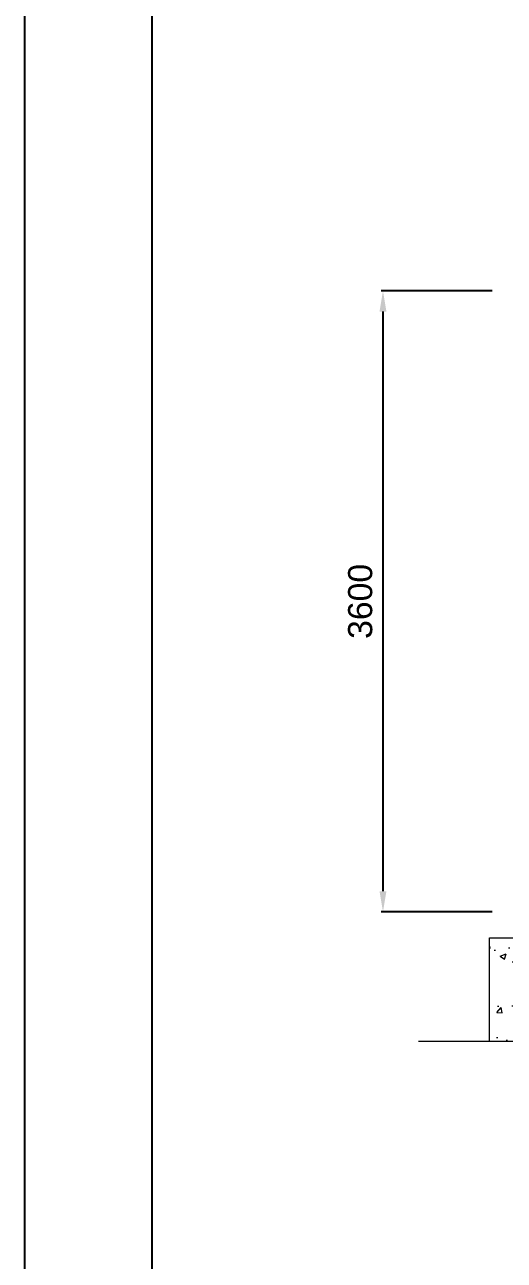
# Model space of a CAD drawing. Header units: millimetres. Extents: x -17070 to 45188, y -291348 to 34911.
# Drawn here: x -17070 to -14289, y -285868 to -278705 of the extents above; entities that cross this region are included whole.
import ezdxf

# ---------------------------------------------------------------- set-up
doc = ezdxf.new("R2010")
doc.units = ezdxf.units.MM
doc.layers.add('냉각탑_form', color=1, linetype='Continuous')
doc.layers.add('냉각탑_기초', color=23, linetype='Continuous')
doc.styles.get("Standard").update_dxf_attribs({"font": 'arial.ttf'})
doc.dimstyles.new('1.40', dxfattribs={"dimscale": 20, "dimtxt": 1.5, "dimasz": 1, "dimexe": 0.5, "dimexo": 0.5, "dimgap": 0.5, "dimtad": 1, "dimdec": 0, "dimzin": 0, "dimdsep": 46, "dimtxsty": 'Standard', "dimcen": 0, "dimclrd": 2, "dimclre": 2, "dimclrt": 3, "dimadec": 0, "dimazin": 0, "dimtfac": 1, "dimtdec": 0, "dimtmove": 0, "dimatfit": 0, "dimfxl": 1, "dimtolj": 1, "dimtzin": 0, "dimlwd": -1, "dimlwe": -1, "dimarcsym": 0})

# ---------------------------------------------------------------- blocks, each defined once
blk = doc.blocks.new('*D284')
at = {"color": 2, "transparency": 16777216}
for p, q in [((-14358.9, -280247.8), (-15002.8, -280247.8)), ((-14992.8, -280367.8), (-14992.8, -283727.8)), ((-14358.9, -283847.8), (-15002.8, -283847.8))]:
    blk.add_line(p, q, dxfattribs=at)
for points in [[(-15012.8, -280367.8), (-14972.8, -280367.8), (-14992.8, -280247.8)], [(-15012.8, -283727.8), (-14972.8, -283727.8), (-14992.8, -283847.8)]]:
    blk.add_solid(points, dxfattribs=at)
at = {"layer": 'Defpoints', "color": 0, "transparency": 16777216}
for p in [(-14258.9, -280247.8), (-14992.8, -283847.8), (-14258.9, -283847.8)]:
    blk.add_point(p, dxfattribs=at)
at = {"color": 3, "lineweight": 5, "transparency": 16777216, "insert": (-15124.3, -282047.8), "char_height": 140, "attachment_point": 5, "rotation": 90}
blk.add_mtext('\\A1;3600', dxfattribs=at)

msp = doc.modelspace()

# ---------------------------------------------------------------- hatches: boundary and pattern name
at = {"layer": '냉각탑_기초', "lineweight": 20, "ltscale": 30}
h = msp.add_hatch(dxfattribs=at)
h.set_pattern_fill('AR-CONC', color=256, scale=50, style=0)
h.set_pattern_definition([(50, (-29003.32, -300539.17), (358.63, -31.376), [37.5, -412.5]), (355, (-29003.32, -300539.17), (-69.3757, 376.096), [30, -330]), (100.4514, (-28973.43, -300541.8), (289.2547, 344.72), [31.87, -350.571]), (46.1842, (-29003.3, -300439.17), (533.6205, -82.7595), [56.25, -618.75]), (96.6356, (-28958.85, -300446.07), (467.331, 487.059), [47.805, -525.856]), (351.1842, (-29003.3, -300439.17), (467.331, 487.059), [45, -495]), (21, (-28953.32, -300464.17), (298.4535, -201.3094), [37.5, -412.5]), (326, (-28953.32, -300464.17), (121.6577, 362.575), [30, -330]), (71.4514, (-28928.45, -300480.95), (420.1113, 161.265), [31.87, -350.571]), (37.5, (-29003.32, -300539.17), (6.0799, 166.4469), [0, -326, 0, -335, 0, -331.25]), (7.5, (-29003.32, -300539.17), (131.5348, 197.2059), [0, -191, 0, -318.5, 0, -126.25]), (327.5, (-29114.82, -300539.17), (266.9112, -11.2774), [0, -125, 0, -390, 0, -517.5]), (317.5, (-29164.82, -300539.17), (291.593, 50.0525), [0, -162.5, 0, -259, 0, -367.5])])
h.paths.add_polyline_path([(-14074.8, -283997.8), (-14374.8, -283997.8), (-14374.8, -284597.8), (-14074.8, -284597.8)])

# ---------------------------------------------------------------- linework, layer by layer
at = {"layer": 'Defpoints'}
msp.add_lwpolyline([(-17070.4, -269451.2), (13895.4, -269451.2), (13895.4, -291348.4), (-17070.4, -291348.4)], close=True, dxfattribs=at)
at = {"layer": '냉각탑_form'}
msp.add_lwpolyline([(-16333.1, -270188.4), (-16333.1, -290611.1), (13158.1, -290611.1), (13158.1, -270188.4)], close=True, dxfattribs=at)
at = {"layer": '냉각탑_기초', "lineweight": 20, "ltscale": 30}
msp.add_line((-14786.9, -284597.8), (-9428.9, -284597.8), dxfattribs=at)
msp.add_lwpolyline([(-14374.8, -284597.8), (-14374.8, -283997.8), (-14074.8, -283997.8), (-14074.8, -284597.8)], dxfattribs=at)

# ---------------------------------------------------------------- dimensions: what is measured, and where the dimension line sits
at = {"lineweight": 5}
dim = msp.add_linear_dim(base=(-14992.8, -283847.8), p1=(-14258.9, -280247.8), p2=(-14258.9, -283847.8), angle=90, dimstyle='1.40', override={"dimtxt": 7, "dimasz": 6, "dimexo": 5, "dimgap": 3}, dxfattribs=at)
dim.commit()
dim.dimension.update_dxf_attribs({"geometry": '*D284', "text_midpoint": (-15124.3, -282047.8)})

doc.saveas('drawing.dxf')
